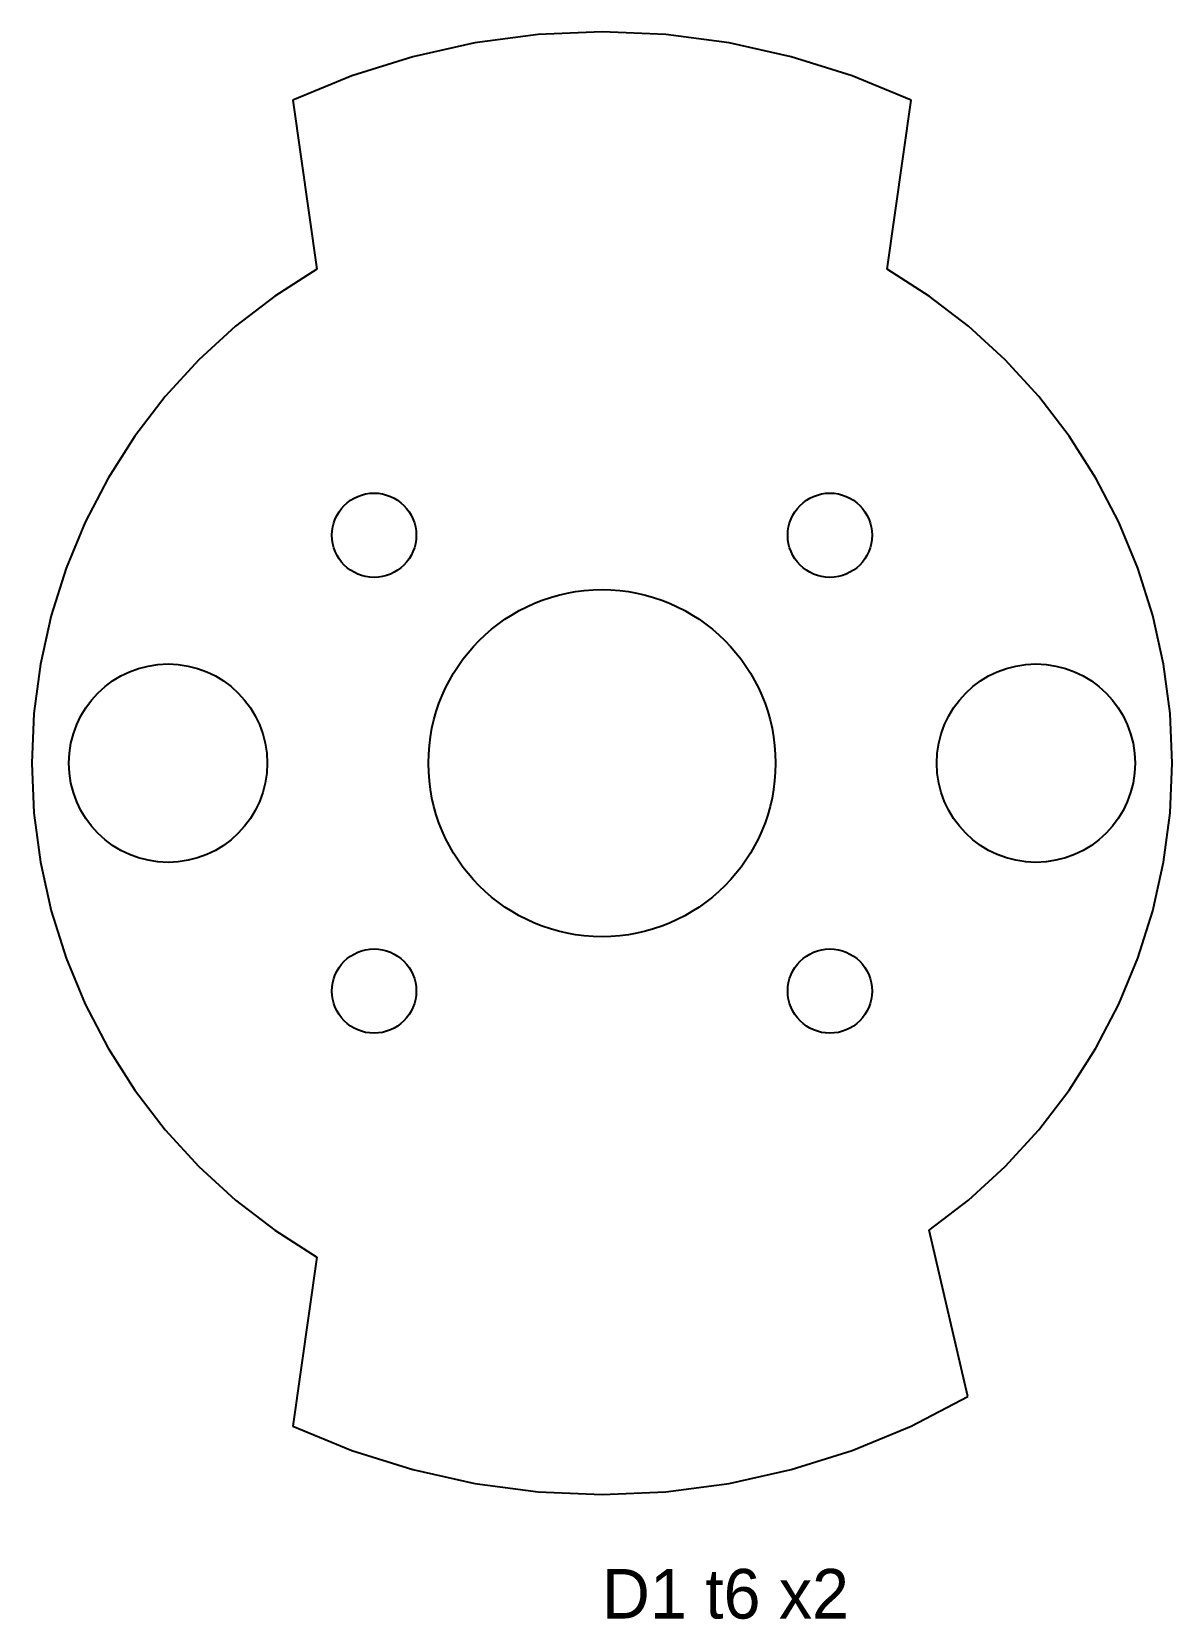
# Model space of a CAD drawing. Header units: metres. Extents: x -23 to 23, y -34.5 to 29.5.
import ezdxf

# ---------------------------------------------------------------- set-up
doc = ezdxf.new("R2010")
doc.units = ezdxf.units.M
doc.layers.add('CUT', color=7, linetype='Continuous')
doc.layers.add('NOTES', color=7, linetype='Continuous')

msp = doc.modelspace()

# ---------------------------------------------------------------- linework, layer by layer
at = {"layer": 'CUT'}
for points in [[(0, 29.5), (-2.571, 29.388)], [(2.571, 29.388), (0, 29.5)], [(-5.123, 29.052), (-7.635, 28.495)], [(-2.571, 29.388), (-5.123, 29.052)], [(5.123, 29.052), (2.571, 29.388)], [(7.635, 28.495), (5.123, 29.052)], [(-7.635, 28.495), (-10.09, 27.721)], [(10.09, 27.721), (7.635, 28.495)], [(-10.09, 27.721), (-12.467, 26.736)], [(12.467, 26.736), (10.09, 27.721)], [(-12.467, 26.736), (-11.5, 19.919)], [(11.5, 19.919), (12.467, 26.736)], [(-11.5, 19.919), (-13.192, 18.84)], [(13.192, 18.84), (11.5, 19.919)], [(-13.192, 18.84), (-14.784, 17.619)], [(14.784, 17.619), (13.192, 18.84)], [(-14.784, 17.619), (-16.263, 16.263)], [(16.263, 16.263), (14.784, 17.619)], [(-16.263, 16.263), (-17.619, 14.784)], [(17.619, 14.784), (16.263, 16.263)], [(-17.619, 14.784), (-18.84, 13.192)], [(18.84, 13.192), (17.619, 14.784)], [(-18.84, 13.192), (-19.919, 11.5)], [(19.919, 11.5), (18.84, 13.192)], [(-19.919, 11.5), (-20.845, 9.72)], [(20.845, 9.72), (19.919, 11.5)], [(-20.845, 9.72), (-21.613, 7.866)], [(21.613, 7.866), (20.845, 9.72)], [(-21.613, 7.866), (-22.216, 5.953)], [(22.216, 5.953), (21.613, 7.866)], [(-22.216, 5.953), (-22.651, 3.994)], [(22.651, 3.994), (22.216, 5.953)], [(-22.651, 3.994), (-22.912, 2.005)], [(22.912, 2.005), (22.651, 3.994)], [(-22.912, 2.005), (-23, 0)], [(23, 0), (22.912, 2.005)], [(-23, 0), (-22.912, -2.005)], [(22.912, -2.005), (23, 0)], [(-22.912, -2.005), (-22.651, -3.994)], [(22.651, -3.994), (22.912, -2.005)], [(-22.651, -3.994), (-22.216, -5.953)], [(22.216, -5.953), (22.651, -3.994)], [(-22.216, -5.953), (-21.613, -7.866)], [(21.613, -7.866), (22.216, -5.953)], [(-21.613, -7.866), (-20.845, -9.72)], [(20.845, -9.72), (21.613, -7.866)], [(-20.845, -9.72), (-19.919, -11.5)], [(19.919, -11.5), (20.845, -9.72)], [(-19.919, -11.5), (-18.84, -13.192)], [(18.84, -13.192), (19.919, -11.5)], [(-18.84, -13.192), (-17.619, -14.784)], [(17.619, -14.784), (18.84, -13.192)], [(-17.619, -14.784), (-16.263, -16.263)], [(16.263, -16.263), (17.619, -14.784)], [(-16.263, -16.263), (-14.784, -17.619)], [(14.784, -17.619), (16.263, -16.263)], [(-14.784, -17.619), (-13.192, -18.84)], [(13.192, -18.84), (14.784, -17.619)], [(-13.192, -18.84), (-11.5, -19.919)], [(14.75, -25.548), (13.192, -18.84)], [(-11.5, -19.919), (-12.467, -26.736)], [(12.467, -26.736), (14.75, -25.548)], [(-12.467, -26.736), (-10.09, -27.721)], [(10.09, -27.721), (12.467, -26.736)], [(-10.09, -27.721), (-7.635, -28.495)], [(7.635, -28.495), (10.09, -27.721)], [(-7.635, -28.495), (-5.123, -29.052)], [(5.123, -29.052), (7.635, -28.495)], [(-5.123, -29.052), (-2.571, -29.388)], [(-2.571, -29.388), (0, -29.5)], [(0, -29.5), (2.571, -29.388)], [(2.571, -29.388), (5.123, -29.052)]]:
    msp.add_lwpolyline(points, dxfattribs=at)
for centre, radius in [((-9.192, 9.192), 1.7), ((9.192, 9.192), 1.7), ((0, 0), 7), ((-17.5, 0), 4), ((17.5, 0), 4), ((-9.192, -9.192), 1.7), ((9.192, -9.192), 1.7)]:
    msp.add_circle(centre, radius, dxfattribs=at)

# ---------------------------------------------------------------- texts
at = {"layer": 'NOTES'}
msp.add_text('D1 t6 x2', height=2, dxfattribs=at).set_placement((0, -34.5))

doc.saveas('drawing.dxf')
